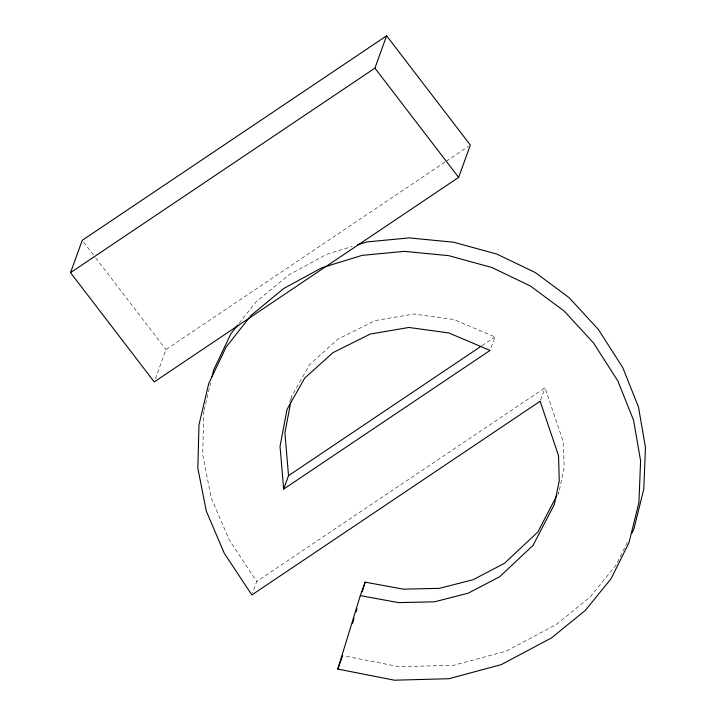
<?xml version="1.0" encoding="UTF-8"?>
<svg xmlns="http://www.w3.org/2000/svg" width="716" height="716" viewBox="0 0 716 716"><rect width="100%" height="100%" fill="white"/><g stroke="black" fill="none" stroke-linecap="round" stroke-linejoin="round"><path stroke-width="0.54" stroke-dasharray="3.58 2.69" d="M203.854 411.288L202.7 454.669L211.131 497.495L229.138 539.766L256.722 581.49L252.596 592.875M291.305 399.143L291.922 395.876L309.563 364.65L337.836 339.205L375.139 320.598L413.759 314.02L453.684 319.47L494.926 336.968L490.433 349.39M559.473 489.878L564.136 467.288L563.394 442.211L545.028 387.777L256.722 581.49M204.114 410.205L210.54 383.069M155.372 378.782L165.951 349.569L445.28 161.888M289.676 402.088L291.922 395.876M540.526 400.199L545.028 387.777M557.755 495.096L559.25 490.952L558.238 492.903M627.35 542.334L615.912 565.309L590.109 597.001L556.386 624.45L506.176 651.157L453.819 665.253L399.313 666.739L343.761 655.829M239.117 323.301L256.015 301.901L288.646 275.016L326.756 254.287L352.156 246.474M446.211 161.261L468.488 146.297M481.966 345.667L494.926 336.968M83.584 242.08L95.067 257.062M95.738 257.939L165.951 349.569"/><path stroke-width="1.07" d="M290.687 402.41L284.914 432.876L288.53 475.648L283.652 489.1L490.057 350.419L448.816 332.931L408.89 327.472L370.27 334.05L332.958 352.657L304.694 378.111L287.053 409.337L280.037 446.328L283.652 489.1M212.079 376.553L213.619 370.038L231 333.575L237.766 325.01M360.3 595.614L398.552 602.621L434.523 601.807L468.237 593.17L499.67 576.72L533.008 545.431L554.381 504.413L559.268 480.749L558.525 455.671L540.15 401.237L251.853 594.942L224.26 553.226L206.253 510.947L197.831 468.121L198.985 424.749L208.75 383.499L226.131 347.027L251.137 315.353L283.778 288.467L321.887 267.748L362.09 255.37L404.397 251.352L448.798 255.684L491.928 267.524L530.413 286.006L564.271 311.138L593.483 342.919L617.881 381.028L633.588 420.346L640.596 460.871L638.923 502.605L628.934 542.817L611.043 578.77L585.24 610.462L551.517 637.902L501.307 664.618L448.95 678.714L394.444 680.2L337.8 669.075L360.3 595.614L365.169 582.153L403.421 589.161L439.4 588.346L473.106 579.709L504.547 563.259L537.877 531.979L556.708 495.839M352.46 623.672L354.089 618.356M356.04 611.965L357.024 608.77M362.242 591.738L365.169 582.153M70.526 272.662L82.233 240.316L386.631 35.8L470.34 145.053L458.634 177.389L154.244 381.914L70.526 272.662L374.924 68.136L386.631 35.8M337.8 669.075L342.678 655.614M631.825 533.348L633.812 529.357L643.791 489.144L645.474 447.419L638.457 406.894L622.75 367.568L598.361 329.458L569.139 297.677L535.291 272.545L496.797 254.064L453.667 242.232L409.266 237.9L366.968 241.919L357.445 244.845M288.53 475.648L481.045 346.293M374.924 68.136L458.634 177.389"/></g></svg>
